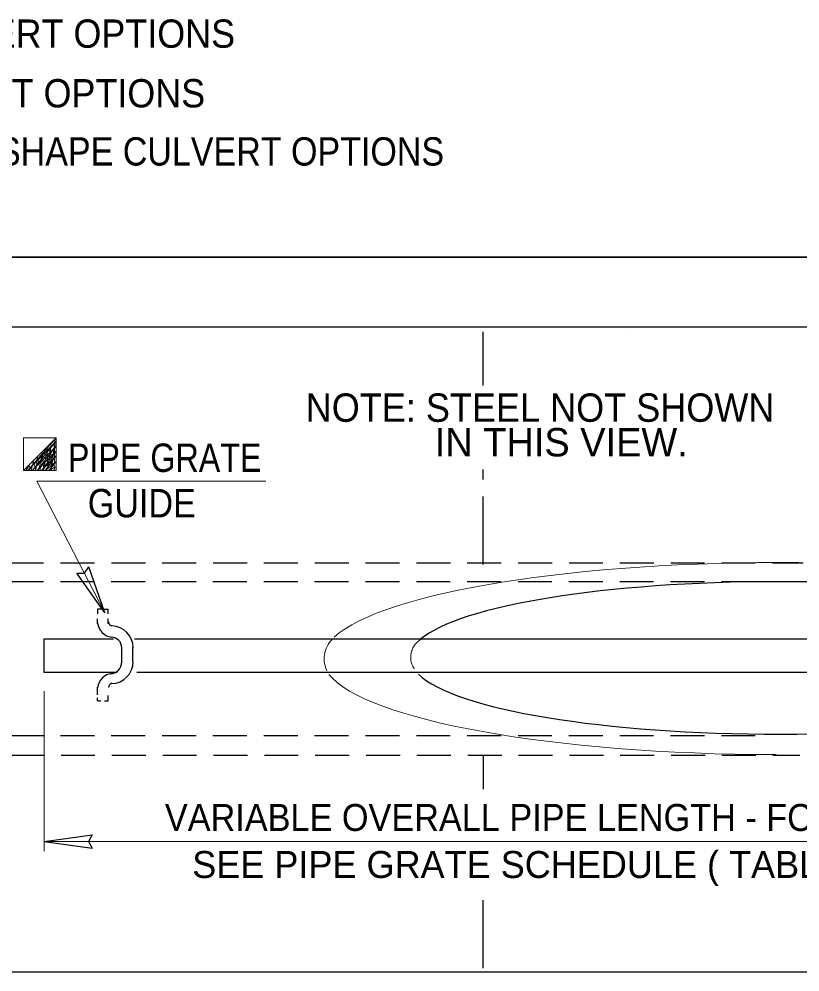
# Model space of a CAD drawing. Extents: x -1291 to -38, y -357 to 186.
# Drawn here: x -1097.25 to -1062.69, y -216.03 to -173.87 of the extents above; entities that cross this region are included whole.
import ezdxf

# ---------------------------------------------------------------- set-up
doc = ezdxf.new("R2010")
doc.units = 0
doc.header["$LTSCALE"] = 0.5
doc.linetypes.add('LONG_DASHED', pattern=[7.5, 6, -1.5])
doc.linetypes.add('MEDIUM_DASHED', pattern=[4.5, 3, -1.5])
for name, color, linetype, lineweight in [('1', 7, 'Continuous', 25), ('14', 7, 'Continuous', 35), ('15', 7, 'Continuous', 13)]:
    doc.layers.add(name, color=color, linetype=linetype, lineweight=lineweight)

msp = doc.modelspace()

# ---------------------------------------------------------------- linework, layer by layer
at = {"layer": '1'}
for p, q in [((-1093.4457, -200.1353), (-1094.1672, -198.1113)), ((-1093.4457, -200.1353), (-1094.6863, -198.3809)), ((-1093.7622, -200.189), (-1093.7622, -199.9766)), ((-1093.2992, -200.6338), (-1093.2992, -200.4013)), ((-1092.7053, -202.3184), (-1092.7053, -201.6909)), ((-1092.2057, -202.2912), (-1092.2057, -201.6635)), ((-1093.7824, -203.7643), (-1093.7824, -203.4357)), ((-1093.7824, -204.0346), (-1093.7824, -203.9)), ((-1093.2992, -204.0346), (-1093.2992, -203.8029)), ((-1093.7824, -204.0354), (-1093.6276, -204.0354)), ((-1093.4729, -204.0354), (-1093.2992, -204.0354)), ((-1096.1404, -210.2589), (-1094.0117, -209.9664)), ((-1096.1404, -210.2589), (-1094.0117, -210.5514))]:
    msp.add_line(p, q, dxfattribs=at)
at = {"layer": '1', "linetype": 'MEDIUM_DASHED'}
for p, q in [((-1093.5815, -199.9766), (-1093.7751, -199.9766)), ((-1093.4922, -199.9766), (-1093.2992, -199.9766)), ((-1093.2992, -200.189), (-1093.2992, -199.9766)), ((-1093.7751, -200.6338), (-1093.7751, -200.4013))]:
    msp.add_line(p, q, dxfattribs=at)
at = {"layer": '1', "lineweight": 13}
msp.add_line((-1096.1404, -203.603), (-1096.1404, -210.6856), dxfattribs=at)
at = {"layer": '1'}
for points in [[(-1094.6863, -198.3809), (-1094.3482, -198.3908), (-1094.1672, -198.1113)], [(-1093.0656, -201.3099), (-1096.1508, -201.3099), (-1096.1508, -202.7596), (-1092.9104, -202.7596)], [(-1094.0117, -209.9664), (-1094.1763, -210.2619), (-1094.0117, -210.5514)]]:
    msp.add_lwpolyline(points, dxfattribs=at)
for centre, radius, start, end in [((-1093.0727, -200.5136), 0.7082, 186.05669, 264.22165), ((-1093.0727, -200.5136), 0.2159, 186.05669, 252.45085), ((-1093.1635, -201.6803), 0.9622, 358.9946, 88.96219), ((-1093.1635, -201.6803), 0.4597, 358.9946, 88.96219), ((-1093.224, -202.3151), 0.5186, 271.03781, 1.0054), ((-1093.1635, -202.3083), 0.9622, 271.03781, 1.0054), ((-1093.0727, -203.5293), 0.7082, 95.77835, 173.94331), ((-1093.0727, -203.4619), 0.2159, 107.54915, 173.94331)]:
    msp.add_arc(centre, radius, start, end, dxfattribs=at)
at = {"layer": '1', "linetype": 'MEDIUM_DASHED', "lineweight": 13}
for centre, radius, start, end in [((-1082.519, -202.171), 1.225, 135.6047, 207.99143), ((-1079.0056, -202.1089), 0.9102, 119.13689, 226.7516)]:
    msp.add_arc(centre, radius, start, end, dxfattribs=at)
at = {"layer": '1', "lineweight": 13}
for centre, start_param, end_param in [((-1063.5817, -202.1572), 4.6716527, 6.0591125), ((-1063.5814, -202.1709), 0.1637693, 1.5628191)]:
    msp.add_ellipse(centre, major_axis=(-20.2269, 0), ratio=0.209815, start_param=start_param, end_param=end_param, dxfattribs=at)
at = {"layer": '1'}
for centre, major_axis, ratio, start_param, end_param in [((-1063.7244, -202.082), (16.198, 0), 0.204868, 0.2310188, 2.906878), ((-1063.7107, -202.1906), (16.1843, 0), 0.205042, 3.3442412, 6.101177)]:
    msp.add_ellipse(centre, major_axis=major_axis, ratio=ratio, start_param=start_param, end_param=end_param, dxfattribs=at)
at = {"layer": '14'}
msp.add_line((-1032.5824, -184.4104), (-1112.3291, -184.4104), dxfattribs=at)
at = {"layer": '15', "lineweight": 25}
for p, q in [((-1099.7954, -187.4932), (-1038.9345, -187.4932)), ((-1070.2213, -187.5482), (-1070.2213, -187.5473)), ((-1046.9307, -201.3099), (-1092.1346, -201.3099)), ((-1074.545, -201.3099), (-1074.8898, -201.3099)), ((-1092.0311, -202.7596), (-1047.3438, -202.7596)), ((-1099.7954, -216.0264), (-1038.9345, -216.0264))]:
    msp.add_line(p, q, dxfattribs=at)
at = {"layer": '15', "linetype": 'LONG_DASHED', "lineweight": 25}
for p, q in [((-1076.7126, -190.0828), (-1076.7126, -187.7155)), ((-1076.7126, -197.998), (-1076.7126, -193.804)), ((-1076.7126, -206.4547), (-1076.7126, -207.9433)), ((-1076.7126, -215.8587), (-1076.7126, -212.3408))]:
    msp.add_line(p, q, dxfattribs=at)
at = {"layer": '15', "linetype": 'MEDIUM_DASHED', "lineweight": 25}
for p, q in [((-1099.9094, -197.9261), (-1062.5524, -197.9261)), ((-1099.9158, -198.7478), (-1062.7072, -198.7478)), ((-1099.9158, -205.563), (-1064.1002, -205.563)), ((-1099.8886, -206.4402), (-1062.6993, -206.4402))]:
    msp.add_line(p, q, dxfattribs=at)
at = {"layer": '15'}
msp.add_line((-1096.1404, -210.2589), (-1043.1596, -210.2589), dxfattribs=at)
for points in [[(-1097.0542, -193.8498), (-1097.0542, -192.4004), (-1095.6046, -192.4004), (-1095.6046, -193.8498), (-1097.0542, -193.8498), (-1095.6046, -192.4004), (-1096.861, -193.8498), (-1095.6237, -192.5548), (-1096.6478, -193.8307), (-1095.6237, -192.7867), (-1096.4357, -193.8307), (-1095.6435, -193.0187), (-1095.6237, -193.0187), (-1096.2423, -193.8307), (-1095.6237, -193.2118), (-1096.0877, -193.8498), (-1095.6237, -193.4635), (-1095.9136, -193.8307), (-1095.6435, -193.6757), (-1095.701, -193.8307), (-1095.6627, -192.5158), (-1095.8171, -193.811), (-1095.8558, -192.7867), (-1095.9717, -193.7919), (-1096.0104, -192.8642), (-1096.1459, -193.811), (-1096.223, -193.0766), (-1096.3195, -193.8307), (-1096.4357, -193.2503), (-1096.5127, -193.8307), (-1096.6098, -193.4442), (-1096.7063, -193.8307), (-1096.8027, -193.6182), (-1096.9381, -193.8307)], [(-1093.4457, -200.1353), (-1096.4688, -194.3132), (-1086.3216, -194.3132)]]:
    msp.add_lwpolyline(points, dxfattribs=at)

# ---------------------------------------------------------------- texts
at = {"layer": '1'}
msp.add_text('SEE PIPE GRATE SCHEDULE ( TABLE A ) -  L ( CD )', height=1.193, dxfattribs=at).set_placement((-1089.5842, -211.8707))
at = {"layer": '14'}
for s, width, p in [('NOTE: STEEL NOT SHOWN', 0.95, (-1084.5628, -191.6912)), ('PIPE GRATE', 0.85, (-1095.0861, -193.9092)), ('GUIDE', 0.9, (-1094.2085, -195.9187))]:
    msp.add_text(s, height=1.256, dxfattribs=dict(at, width=width)).set_placement(p)
msp.add_text('IN THIS VIEW.', height=1.256, dxfattribs=at).set_placement((-1078.8507, -193.2231))
at = {"layer": '15'}
for s, height, width, p in [('ROUND SHAPE CULVERT OPTIONS', 1.251, 0.95, (-1114.7973, -175.1446)), ('ARCH SHAPE CULVERT OPTIONS', 1.251, 0.95, (-1114.7973, -177.7825)), ('HORIZONTAL ELLIPSE SHAPE CULVERT OPTIONS', 1.251, 0.9, (-1114.8298, -180.3552)), ('VARIABLE OVERALL PIPE LENGTH - FOR CROSS DRAIN', 1.193, 0.95, (-1090.7942, -209.7898))]:
    msp.add_text(s, height=height, dxfattribs=dict(at, width=width)).set_placement(p)

doc.saveas('drawing.dxf')
